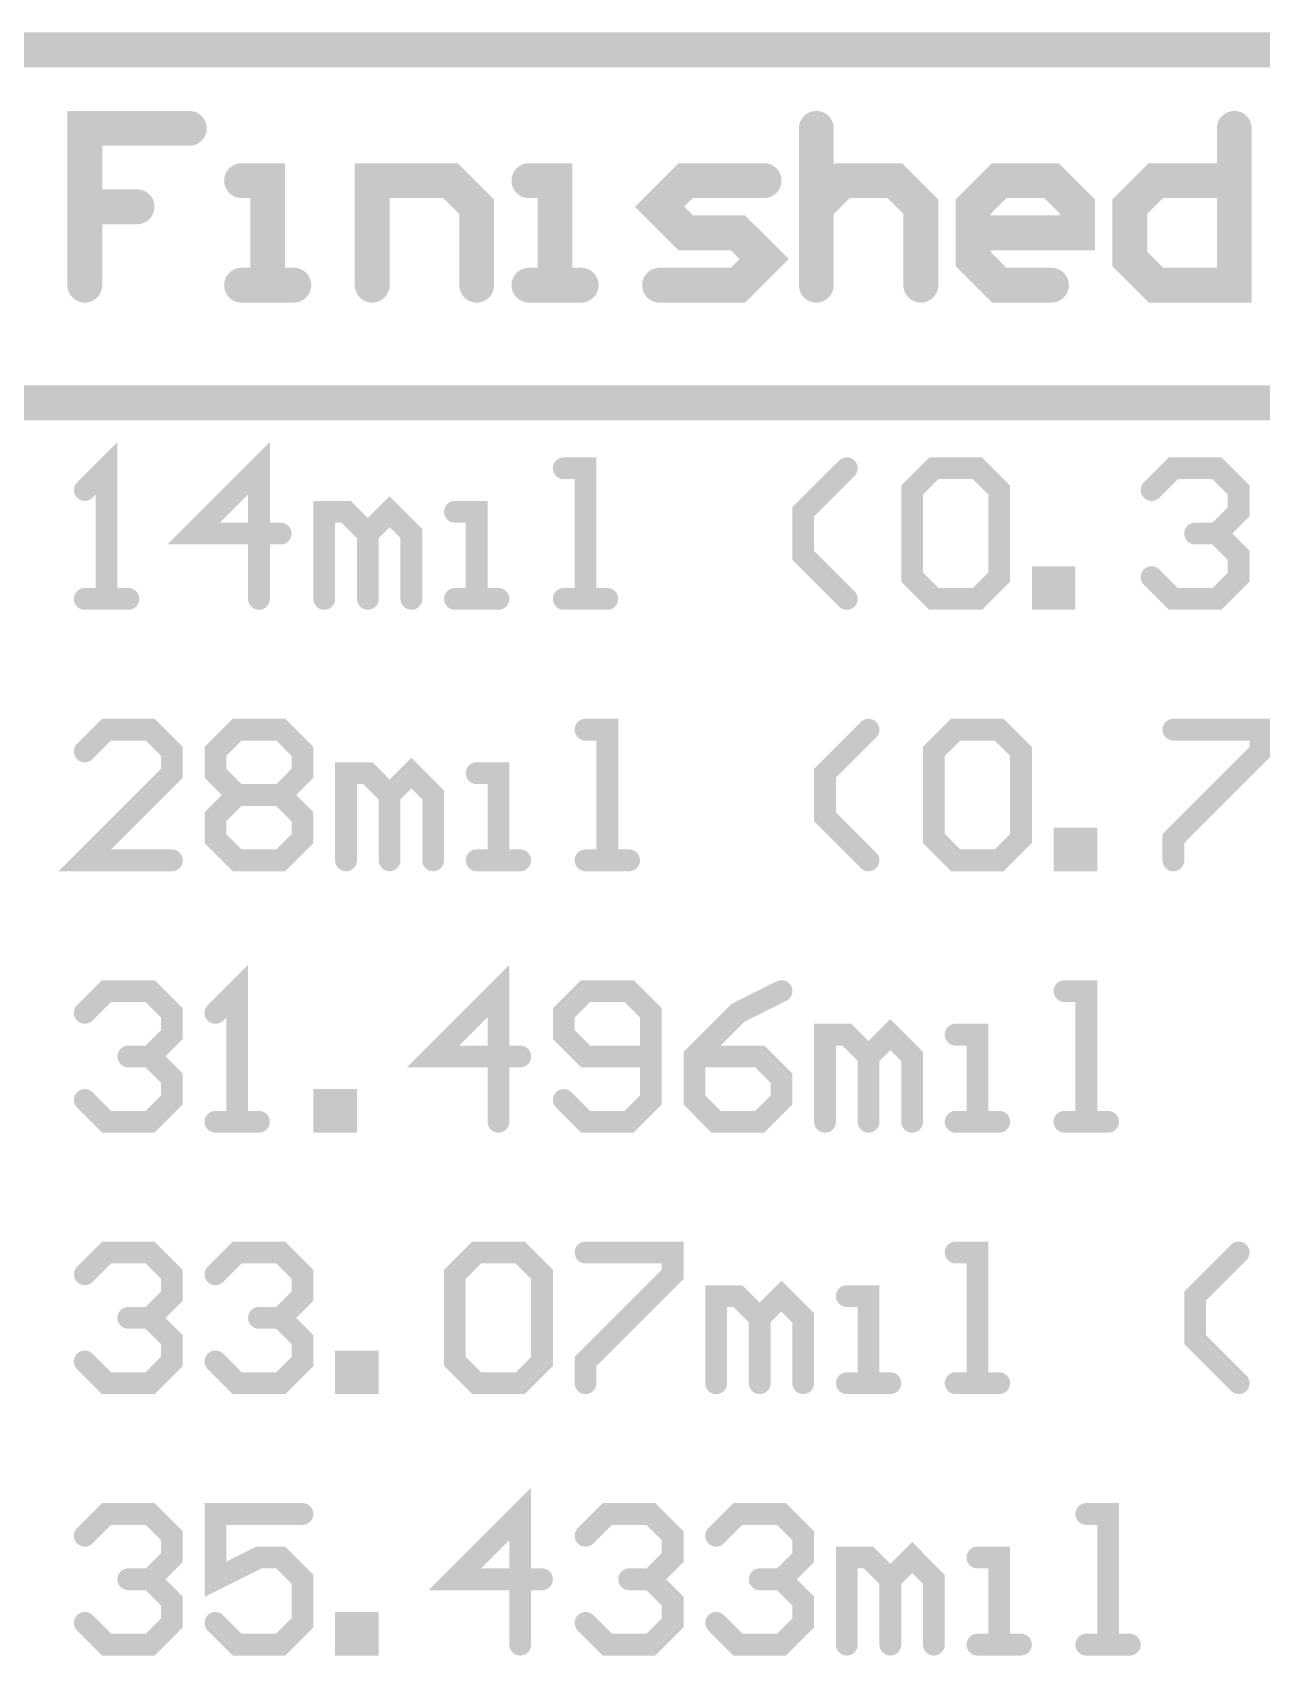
# Model space of a CAD drawing. Extents: x -9.8 to 23.3, y -7.1 to 14.3.
# Drawn here: x 13.066 to 13.63, y 2.385 to 3.13 of the extents above; entities that cross this region are included whole.
import ezdxf

# ---------------------------------------------------------------- set-up
doc = ezdxf.new("R2010")
doc.units = 0
doc.layers.add('2D_LINE_00', color=1, linetype='CONTINUOUS')

# ---------------------------------------------------------------- blocks, each defined once
blk = doc.blocks.new('SMOOTH_0$01')
at = {"const_width": 0.005}
blk.add_lwpolyline([(-0.0025, 0, 1), (0.0025, 0, 1)], format="xyb", close=True, dxfattribs=at)
blk = doc.blocks.new('DRAWING_2414')
at = {"layer": '2D_LINE_00', "const_width": 0.01}
blk.add_lwpolyline([(0, 0), (0.01999, 0), (0.01, 0), (0.01, 0.05998), (0, 0.04998)], dxfattribs=at)
at = {"layer": '2D_LINE_00'}
for p in [(0.01, 0.05998), (0, 0.04998), (0, 0), (0.01, 0), (0.01999, 0)]:
    blk.add_blockref('SMOOTH_0$01', p, dxfattribs=at)
blk = doc.blocks.new('DRAWING_2415')
at = {"layer": '2D_LINE_00', "const_width": 0.01}
blk.add_lwpolyline([(0, 0), (0, 0.05998), (-0.02999, 0.02999), (0.01, 0.02999)], dxfattribs=at)
at = {"layer": '2D_LINE_00'}
for p in [(0, 0.05998), (-0.02999, 0.02999), (0.01, 0.02999), (0, 0)]:
    blk.add_blockref('SMOOTH_0$01', p, dxfattribs=at)
blk = doc.blocks.new('DRAWING_2416')
at = {"layer": '2D_LINE_00', "const_width": 0.01}
blk.add_lwpolyline([(0, 0), (0, 0.03999), (0.01, 0.03999), (0.02, 0.02999), (0.02, 0), (0.02, 0.02999), (0.02999, 0.03999), (0.03999, 0.02999), (0.03999, 0)], dxfattribs=at)
at = {"layer": '2D_LINE_00'}
for p in [(0, 0.03999), (0.01, 0.03999), (0.02999, 0.03999), (0.02, 0.02999), (0.02, 0.02999), (0.03999, 0.02999), (0, 0), (0.02, 0), (0.03999, 0)]:
    blk.add_blockref('SMOOTH_0$01', p, dxfattribs=at)
blk = doc.blocks.new('DRAWING_2417')
at = {"layer": '2D_LINE_00', "const_width": 0.01}
blk.add_lwpolyline([(0, 0), (0.02, 0), (0.01, 0), (0.01, 0.03999), (0, 0.03999)], dxfattribs=at)
at = {"layer": '2D_LINE_00'}
for p in [(0, 0.03999), (0.01, 0.03999), (0, 0), (0.01, 0), (0.02, 0)]:
    blk.add_blockref('SMOOTH_0$01', p, dxfattribs=at)
blk = doc.blocks.new('DRAWING_2418')
at = {"layer": '2D_LINE_00', "const_width": 0.01}
blk.add_lwpolyline([(0, 0), (0.01999, 0), (0.01, 0), (0.01, 0.05998), (0, 0.05998)], dxfattribs=at)
at = {"layer": '2D_LINE_00'}
for p in [(0, 0.05998), (0.01, 0.05998), (0, 0), (0.01, 0), (0.01999, 0)]:
    blk.add_blockref('SMOOTH_0$01', p, dxfattribs=at)
blk = doc.blocks.new('DRAWING_2419')
at = {"layer": '2D_LINE_00', "const_width": 0.01}
blk.add_lwpolyline([(0, 0), (-0.02, 0.01999), (-0.02, 0.03999), (0, 0.05998)], dxfattribs=at)
at = {"layer": '2D_LINE_00'}
for p in [(0, 0.05998), (-0.02, 0.03999), (-0.02, 0.01999), (0, 0)]:
    blk.add_blockref('SMOOTH_0$01', p, dxfattribs=at)
blk = doc.blocks.new('DRAWING_2420')
at = {"layer": '2D_LINE_00', "const_width": 0.01}
blk.add_lwpolyline([(0, 0), (0.00999, 0.01), (0.02999, 0.01), (0.03998, 0), (0.03998, -0.03998), (0.02999, -0.04998), (0.00999, -0.04998), (0, -0.03998), (0, 0)], dxfattribs=at)
at = {"layer": '2D_LINE_00'}
for p in [(0.00999, 0.01), (0.02999, 0.01), (0, 0), (0, 0), (0.03998, 0), (0, -0.03998), (0.03998, -0.03998), (0.00999, -0.04998), (0.02999, -0.04998)]:
    blk.add_blockref('SMOOTH_0$01', p, dxfattribs=at)
blk = doc.blocks.new('DRAWING_2421')
at = {"layer": '2D_LINE_00', "const_width": 0.01}
blk.add_lwpolyline([(0, 0), (0, 0.01), (0.00999, 0.01), (0.00999, 0), (0, 0)], dxfattribs=at)
at = {"layer": '2D_LINE_00'}
for p in [(0, 0.01), (0.00999, 0.01), (0, 0), (0, 0), (0.00999, 0)]:
    blk.add_blockref('SMOOTH_0$01', p, dxfattribs=at)
blk = doc.blocks.new('DRAWING_2422')
at = {"layer": '2D_LINE_00', "const_width": 0.01}
blk.add_lwpolyline([(0, 0), (0.01, 0.01), (0.02999, 0.01), (0.03999, 0), (0.03999, -0.00999), (0.02999, -0.01999), (0.01999, -0.01999), (0.02999, -0.01999), (0.03999, -0.02999), (0.03999, -0.03998), (0.02999, -0.04998), (0.01, -0.04998), (0, -0.03998)], dxfattribs=at)
at = {"layer": '2D_LINE_00'}
for p in [(0.01, 0.01), (0.02999, 0.01), (0, 0), (0.03999, 0), (0.03999, -0.00999), (0.01999, -0.01999), (0.02999, -0.01999), (0.02999, -0.01999), (0.03999, -0.02999), (0, -0.03998), (0.03999, -0.03998), (0.01, -0.04998), (0.02999, -0.04998)]:
    blk.add_blockref('SMOOTH_0$01', p, dxfattribs=at)
blk = doc.blocks.new('DRAWING_2441')
at = {"layer": '2D_LINE_00', "const_width": 0.01}
blk.add_lwpolyline([(0, 0), (-0.03999, 0), (0, 0.03999), (0, 0.04998), (-0.01, 0.05998), (-0.02999, 0.05998), (-0.03999, 0.04998)], dxfattribs=at)
at = {"layer": '2D_LINE_00'}
for p in [(-0.02999, 0.05998), (-0.01, 0.05998), (-0.03999, 0.04998), (0, 0.04998), (0, 0.03999), (-0.03999, 0), (0, 0)]:
    blk.add_blockref('SMOOTH_0$01', p, dxfattribs=at)
blk = doc.blocks.new('DRAWING_2442')
at = {"layer": '2D_LINE_00', "const_width": 0.01}
blk.add_lwpolyline([(0, 0), (0.01, 0.01), (0.02999, 0.01), (0.03999, 0), (0.03999, -0.00999), (0.02999, -0.01999), (0.03999, -0.02999), (0.03999, -0.03998), (0.02999, -0.04998), (0.01, -0.04998), (0, -0.03998), (0, -0.02999), (0.01, -0.01999), (0, -0.00999), (0, 0)], dxfattribs=at)
at = {"layer": '2D_LINE_00'}
for p in [(0.01, 0.01), (0.02999, 0.01), (0, 0), (0, 0), (0.03999, 0), (0, -0.00999), (0.03999, -0.00999), (0.01, -0.01999), (0.02999, -0.01999), (0, -0.02999), (0.03999, -0.02999), (0, -0.03998), (0.03999, -0.03998), (0.01, -0.04998), (0.02999, -0.04998)]:
    blk.add_blockref('SMOOTH_0$01', p, dxfattribs=at)
blk = doc.blocks.new('DRAWING_2443')
at = {"layer": '2D_LINE_00', "const_width": 0.01}
blk.add_lwpolyline([(0, 0), (0.01999, 0)], dxfattribs=at)
at = {"layer": '2D_LINE_00'}
for p in [(0, 0), (0.01999, 0)]:
    blk.add_blockref('SMOOTH_0$01', p, dxfattribs=at)
blk = doc.blocks.new('DRAWING_2444')
at = {"layer": '2D_LINE_00', "const_width": 0.01}
blk.add_lwpolyline([(0, 0), (0, 0.03999), (0.01, 0.03999), (0.01999, 0.02999), (0.01999, 0), (0.01999, 0.02999), (0.02999, 0.03999), (0.03999, 0.02999), (0.03999, 0)], dxfattribs=at)
at = {"layer": '2D_LINE_00'}
for p in [(0, 0.03999), (0.01, 0.03999), (0.02999, 0.03999), (0.01999, 0.02999), (0.01999, 0.02999), (0.03999, 0.02999), (0, 0), (0.01999, 0), (0.03999, 0)]:
    blk.add_blockref('SMOOTH_0$01', p, dxfattribs=at)
blk = doc.blocks.new('DRAWING_2445')
at = {"layer": '2D_LINE_00', "const_width": 0.01}
blk.add_lwpolyline([(0, 0), (0.02, 0), (0.01, 0), (0.01, 0.03999), (0, 0.03999)], dxfattribs=at)
at = {"layer": '2D_LINE_00'}
for p in [(0, 0.03999), (0.01, 0.03999), (0, 0), (0.01, 0), (0.02, 0)]:
    blk.add_blockref('SMOOTH_0$01', p, dxfattribs=at)
blk = doc.blocks.new('DRAWING_2446')
at = {"layer": '2D_LINE_00', "const_width": 0.01}
blk.add_lwpolyline([(0, 0), (0.01999, 0), (0.00999, 0), (0.00999, 0.05998), (0, 0.05998)], dxfattribs=at)
at = {"layer": '2D_LINE_00'}
for p in [(0, 0.05998), (0.00999, 0.05998), (0, 0), (0.00999, 0), (0.01999, 0)]:
    blk.add_blockref('SMOOTH_0$01', p, dxfattribs=at)
blk = doc.blocks.new('DRAWING_2447')
at = {"layer": '2D_LINE_00', "const_width": 0.01}
blk.add_lwpolyline([(0, 0), (-0.01999, 0.01999), (-0.01999, 0.03999), (0, 0.05998)], dxfattribs=at)
at = {"layer": '2D_LINE_00'}
for p in [(0, 0.05998), (-0.01999, 0.03999), (-0.01999, 0.01999), (0, 0)]:
    blk.add_blockref('SMOOTH_0$01', p, dxfattribs=at)
blk = doc.blocks.new('DRAWING_2448')
at = {"layer": '2D_LINE_00', "const_width": 0.01}
blk.add_lwpolyline([(0, 0), (0.01, 0.01), (0.02999, 0.01), (0.03999, 0), (0.03999, -0.03998), (0.02999, -0.04998), (0.01, -0.04998), (0, -0.03998), (0, 0)], dxfattribs=at)
at = {"layer": '2D_LINE_00'}
for p in [(0.01, 0.01), (0.02999, 0.01), (0, 0), (0, 0), (0.03999, 0), (0, -0.03998), (0.03999, -0.03998), (0.01, -0.04998), (0.02999, -0.04998)]:
    blk.add_blockref('SMOOTH_0$01', p, dxfattribs=at)
blk = doc.blocks.new('DRAWING_2449')
at = {"layer": '2D_LINE_00', "const_width": 0.01}
blk.add_lwpolyline([(0, 0), (0, 0.01), (0.01, 0.01), (0.01, 0), (0, 0)], dxfattribs=at)
at = {"layer": '2D_LINE_00'}
for p in [(0, 0.01), (0.01, 0.01), (0, 0), (0, 0), (0.01, 0)]:
    blk.add_blockref('SMOOTH_0$01', p, dxfattribs=at)
blk = doc.blocks.new('DRAWING_2450')
at = {"layer": '2D_LINE_00', "const_width": 0.01}
blk.add_lwpolyline([(0, 0), (0.03998, 0), (0.03998, -0.01), (0, -0.04998), (0, -0.05998)], dxfattribs=at)
at = {"layer": '2D_LINE_00'}
for p in [(0, 0), (0.03998, 0), (0.03998, -0.01), (0, -0.04998), (0, -0.05998)]:
    blk.add_blockref('SMOOTH_0$01', p, dxfattribs=at)
blk = doc.blocks.new('DRAWING_2467')
at = {"layer": '2D_LINE_00', "const_width": 0.01}
blk.add_lwpolyline([(0, 0), (0.01, 0.01), (0.02999, 0.01), (0.03999, 0), (0.03999, -0.00999), (0.02999, -0.01999), (0.01999, -0.01999), (0.02999, -0.01999), (0.03999, -0.02999), (0.03999, -0.03998), (0.02999, -0.04998), (0.01, -0.04998), (0, -0.03998)], dxfattribs=at)
at = {"layer": '2D_LINE_00'}
for p in [(0.01, 0.01), (0.02999, 0.01), (0, 0), (0.03999, 0), (0.03999, -0.00999), (0.01999, -0.01999), (0.02999, -0.01999), (0.02999, -0.01999), (0.03999, -0.02999), (0, -0.03998), (0.03999, -0.03998), (0.01, -0.04998), (0.02999, -0.04998)]:
    blk.add_blockref('SMOOTH_0$01', p, dxfattribs=at)
blk = doc.blocks.new('DRAWING_2468')
at = {"layer": '2D_LINE_00', "const_width": 0.01}
blk.add_lwpolyline([(0, 0), (0.01999, 0), (0.01, 0), (0.01, 0.05998), (0, 0.04998)], dxfattribs=at)
at = {"layer": '2D_LINE_00'}
for p in [(0.01, 0.05998), (0, 0.04998), (0, 0), (0.01, 0), (0.01999, 0)]:
    blk.add_blockref('SMOOTH_0$01', p, dxfattribs=at)
blk = doc.blocks.new('DRAWING_2469')
at = {"layer": '2D_LINE_00', "const_width": 0.01}
blk.add_lwpolyline([(0, 0), (0, 0.01), (0.01, 0.01), (0.01, 0), (0, 0)], dxfattribs=at)
at = {"layer": '2D_LINE_00'}
for p in [(0, 0.01), (0.01, 0.01), (0, 0), (0, 0), (0.01, 0)]:
    blk.add_blockref('SMOOTH_0$01', p, dxfattribs=at)
blk = doc.blocks.new('DRAWING_2470')
at = {"layer": '2D_LINE_00', "const_width": 0.01}
blk.add_lwpolyline([(0, 0), (0, 0.05998), (-0.02999, 0.02999), (0.01, 0.02999)], dxfattribs=at)
at = {"layer": '2D_LINE_00'}
for p in [(0, 0.05998), (-0.02999, 0.02999), (0.01, 0.02999), (0, 0)]:
    blk.add_blockref('SMOOTH_0$01', p, dxfattribs=at)
blk = doc.blocks.new('DRAWING_2471')
at = {"layer": '2D_LINE_00', "const_width": 0.01}
blk.add_lwpolyline([(0, 0), (0.01, -0.01), (0.02999, -0.01), (0.03998, 0), (0.03998, 0.03998), (0.02999, 0.04998), (0.01, 0.04998), (0, 0.03998), (0, 0.02999), (0.01, 0.01999), (0.03998, 0.01999)], dxfattribs=at)
at = {"layer": '2D_LINE_00'}
for p in [(0.01, 0.04998), (0.02999, 0.04998), (0, 0.03998), (0.03998, 0.03998), (0, 0.02999), (0.01, 0.01999), (0.03998, 0.01999), (0, 0), (0.03998, 0), (0.01, -0.01), (0.02999, -0.01)]:
    blk.add_blockref('SMOOTH_0$01', p, dxfattribs=at)
blk = doc.blocks.new('DRAWING_2472')
at = {"layer": '2D_LINE_00', "const_width": 0.01}
blk.add_lwpolyline([(0, 0), (-0.02, -0.01), (-0.03999, -0.02999), (-0.03999, -0.04998), (-0.03, -0.05998), (-0.01, -0.05998), (0, -0.04998), (0, -0.03999), (-0.01, -0.02999), (-0.03999, -0.02999)], dxfattribs=at)
at = {"layer": '2D_LINE_00'}
for p in [(0, 0), (-0.02, -0.01), (-0.03999, -0.02999), (-0.03999, -0.02999), (-0.01, -0.02999), (0, -0.03999), (-0.03999, -0.04998), (0, -0.04998), (-0.03, -0.05998), (-0.01, -0.05998)]:
    blk.add_blockref('SMOOTH_0$01', p, dxfattribs=at)
blk = doc.blocks.new('DRAWING_2473')
at = {"layer": '2D_LINE_00', "const_width": 0.01}
blk.add_lwpolyline([(0, 0), (0, 0.03999), (0.01, 0.03999), (0.01999, 0.02999), (0.01999, 0), (0.01999, 0.02999), (0.02999, 0.03999), (0.03999, 0.02999), (0.03999, 0)], dxfattribs=at)
at = {"layer": '2D_LINE_00'}
for p in [(0, 0.03999), (0.01, 0.03999), (0.02999, 0.03999), (0.01999, 0.02999), (0.01999, 0.02999), (0.03999, 0.02999), (0, 0), (0.01999, 0), (0.03999, 0)]:
    blk.add_blockref('SMOOTH_0$01', p, dxfattribs=at)
blk = doc.blocks.new('DRAWING_2474')
at = {"layer": '2D_LINE_00', "const_width": 0.01}
blk.add_lwpolyline([(0, 0), (0.01999, 0), (0.01, 0), (0.01, 0.03999), (0, 0.03999)], dxfattribs=at)
at = {"layer": '2D_LINE_00'}
for p in [(0, 0.03999), (0.01, 0.03999), (0, 0), (0.01, 0), (0.01999, 0)]:
    blk.add_blockref('SMOOTH_0$01', p, dxfattribs=at)
blk = doc.blocks.new('DRAWING_2475')
at = {"layer": '2D_LINE_00', "const_width": 0.01}
blk.add_lwpolyline([(0, 0), (0.02, 0), (0.01, 0), (0.01, 0.05998), (0, 0.05998)], dxfattribs=at)
at = {"layer": '2D_LINE_00'}
for p in [(0, 0.05998), (0.01, 0.05998), (0, 0), (0.01, 0), (0.02, 0)]:
    blk.add_blockref('SMOOTH_0$01', p, dxfattribs=at)
blk = doc.blocks.new('DRAWING_2495')
at = {"layer": '2D_LINE_00', "const_width": 0.01}
blk.add_lwpolyline([(0, 0), (0.01, 0.01), (0.02999, 0.01), (0.03999, 0), (0.03999, -0.00999), (0.02999, -0.01999), (0.01999, -0.01999), (0.02999, -0.01999), (0.03999, -0.02999), (0.03999, -0.03998), (0.02999, -0.04998), (0.01, -0.04998), (0, -0.03998)], dxfattribs=at)
at = {"layer": '2D_LINE_00'}
for p in [(0.01, 0.01), (0.02999, 0.01), (0, 0), (0.03999, 0), (0.03999, -0.00999), (0.01999, -0.01999), (0.02999, -0.01999), (0.02999, -0.01999), (0.03999, -0.02999), (0, -0.03998), (0.03999, -0.03998), (0.01, -0.04998), (0.02999, -0.04998)]:
    blk.add_blockref('SMOOTH_0$01', p, dxfattribs=at)
blk = doc.blocks.new('DRAWING_2496')
at = {"layer": '2D_LINE_00', "const_width": 0.01}
blk.add_lwpolyline([(0, 0), (0.01, 0.01), (0.02999, 0.01), (0.03999, 0), (0.03999, -0.00999), (0.02999, -0.01999), (0.01999, -0.01999), (0.02999, -0.01999), (0.03999, -0.02999), (0.03999, -0.03998), (0.02999, -0.04998), (0.01, -0.04998), (0, -0.03998)], dxfattribs=at)
at = {"layer": '2D_LINE_00'}
for p in [(0.01, 0.01), (0.02999, 0.01), (0, 0), (0.03999, 0), (0.03999, -0.00999), (0.01999, -0.01999), (0.02999, -0.01999), (0.02999, -0.01999), (0.03999, -0.02999), (0, -0.03998), (0.03999, -0.03998), (0.01, -0.04998), (0.02999, -0.04998)]:
    blk.add_blockref('SMOOTH_0$01', p, dxfattribs=at)
blk = doc.blocks.new('DRAWING_2497')
at = {"layer": '2D_LINE_00', "const_width": 0.01}
blk.add_lwpolyline([(0, 0), (0, 0.01), (0.01, 0.01), (0.01, 0), (0, 0)], dxfattribs=at)
at = {"layer": '2D_LINE_00'}
for p in [(0, 0.01), (0.01, 0.01), (0, 0), (0, 0), (0.01, 0)]:
    blk.add_blockref('SMOOTH_0$01', p, dxfattribs=at)
blk = doc.blocks.new('DRAWING_2498')
at = {"layer": '2D_LINE_00', "const_width": 0.01}
blk.add_lwpolyline([(0, 0), (0.01, 0.01), (0.03, 0.01), (0.03999, 0), (0.03999, -0.03998), (0.03, -0.04998), (0.01, -0.04998), (0, -0.03998), (0, 0)], dxfattribs=at)
at = {"layer": '2D_LINE_00'}
for p in [(0.01, 0.01), (0.03, 0.01), (0, 0), (0, 0), (0.03999, 0), (0, -0.03998), (0.03999, -0.03998), (0.01, -0.04998), (0.03, -0.04998)]:
    blk.add_blockref('SMOOTH_0$01', p, dxfattribs=at)
blk = doc.blocks.new('DRAWING_2499')
at = {"layer": '2D_LINE_00', "const_width": 0.01}
blk.add_lwpolyline([(0, 0), (0.03998, 0), (0.03998, -0.01), (0, -0.04998), (0, -0.05998)], dxfattribs=at)
at = {"layer": '2D_LINE_00'}
for p in [(0, 0), (0.03998, 0), (0.03998, -0.01), (0, -0.04998), (0, -0.05998)]:
    blk.add_blockref('SMOOTH_0$01', p, dxfattribs=at)
blk = doc.blocks.new('DRAWING_2500')
at = {"layer": '2D_LINE_00', "const_width": 0.01}
blk.add_lwpolyline([(0, 0), (0, 0.03999), (0.01, 0.03999), (0.02, 0.02999), (0.02, 0), (0.02, 0.02999), (0.03, 0.03999), (0.03999, 0.02999), (0.03999, 0)], dxfattribs=at)
at = {"layer": '2D_LINE_00'}
for p in [(0, 0.03999), (0.01, 0.03999), (0.03, 0.03999), (0.02, 0.02999), (0.02, 0.02999), (0.03999, 0.02999), (0, 0), (0.02, 0), (0.03999, 0)]:
    blk.add_blockref('SMOOTH_0$01', p, dxfattribs=at)
blk = doc.blocks.new('DRAWING_2501')
at = {"layer": '2D_LINE_00', "const_width": 0.01}
blk.add_lwpolyline([(0, 0), (0.01999, 0), (0.00999, 0), (0.00999, 0.03999), (0, 0.03999)], dxfattribs=at)
at = {"layer": '2D_LINE_00'}
for p in [(0, 0.03999), (0.00999, 0.03999), (0, 0), (0.00999, 0), (0.01999, 0)]:
    blk.add_blockref('SMOOTH_0$01', p, dxfattribs=at)
blk = doc.blocks.new('DRAWING_2502')
at = {"layer": '2D_LINE_00', "const_width": 0.01}
blk.add_lwpolyline([(0, 0), (0.01999, 0), (0.01, 0), (0.01, 0.05998), (0, 0.05998)], dxfattribs=at)
at = {"layer": '2D_LINE_00'}
for p in [(0, 0.05998), (0.01, 0.05998), (0, 0), (0.01, 0), (0.01999, 0)]:
    blk.add_blockref('SMOOTH_0$01', p, dxfattribs=at)
blk = doc.blocks.new('DRAWING_2503')
at = {"layer": '2D_LINE_00', "const_width": 0.01}
blk.add_lwpolyline([(0, 0), (-0.02, 0.01999), (-0.02, 0.03999), (0, 0.05998)], dxfattribs=at)
at = {"layer": '2D_LINE_00'}
for p in [(0, 0.05998), (-0.02, 0.03999), (-0.02, 0.01999), (0, 0)]:
    blk.add_blockref('SMOOTH_0$01', p, dxfattribs=at)
blk = doc.blocks.new('DRAWING_2528')
at = {"layer": '2D_LINE_00', "const_width": 0.01}
blk.add_lwpolyline([(0, 0), (0.01, 0.01), (0.02999, 0.01), (0.03999, 0), (0.03999, -0.00999), (0.02999, -0.01999), (0.01999, -0.01999), (0.02999, -0.01999), (0.03999, -0.02999), (0.03999, -0.03998), (0.02999, -0.04998), (0.01, -0.04998), (0, -0.03998)], dxfattribs=at)
at = {"layer": '2D_LINE_00'}
for p in [(0.01, 0.01), (0.02999, 0.01), (0, 0), (0.03999, 0), (0.03999, -0.00999), (0.01999, -0.01999), (0.02999, -0.01999), (0.02999, -0.01999), (0.03999, -0.02999), (0, -0.03998), (0.03999, -0.03998), (0.01, -0.04998), (0.02999, -0.04998)]:
    blk.add_blockref('SMOOTH_0$01', p, dxfattribs=at)
blk = doc.blocks.new('DRAWING_2529')
at = {"layer": '2D_LINE_00', "const_width": 0.01}
blk.add_lwpolyline([(0, 0), (-0.03999, 0), (-0.03999, -0.02999), (-0.02, -0.01999), (-0.01, -0.01999), (0, -0.02999), (0, -0.04998), (-0.01, -0.05998), (-0.02999, -0.05998), (-0.03999, -0.04998)], dxfattribs=at)
at = {"layer": '2D_LINE_00'}
for p in [(-0.03999, 0), (0, 0), (-0.02, -0.01999), (-0.01, -0.01999), (-0.03999, -0.02999), (0, -0.02999), (-0.03999, -0.04998), (0, -0.04998), (-0.02999, -0.05998), (-0.01, -0.05998)]:
    blk.add_blockref('SMOOTH_0$01', p, dxfattribs=at)
blk = doc.blocks.new('DRAWING_2530')
at = {"layer": '2D_LINE_00', "const_width": 0.01}
blk.add_lwpolyline([(0, 0), (0, 0.01), (0.01, 0.01), (0.01, 0), (0, 0)], dxfattribs=at)
at = {"layer": '2D_LINE_00'}
for p in [(0, 0.01), (0.01, 0.01), (0, 0), (0, 0), (0.01, 0)]:
    blk.add_blockref('SMOOTH_0$01', p, dxfattribs=at)
blk = doc.blocks.new('DRAWING_2531')
at = {"layer": '2D_LINE_00', "const_width": 0.01}
blk.add_lwpolyline([(0, 0), (0, 0.05998), (-0.03, 0.02999), (0.00999, 0.02999)], dxfattribs=at)
at = {"layer": '2D_LINE_00'}
for p in [(0, 0.05998), (-0.03, 0.02999), (0.00999, 0.02999), (0, 0)]:
    blk.add_blockref('SMOOTH_0$01', p, dxfattribs=at)
blk = doc.blocks.new('DRAWING_2532')
at = {"layer": '2D_LINE_00', "const_width": 0.01}
blk.add_lwpolyline([(0, 0), (0.00999, 0.01), (0.02998, 0.01), (0.03998, 0), (0.03998, -0.00999), (0.02998, -0.01999), (0.01999, -0.01999), (0.02998, -0.01999), (0.03998, -0.02999), (0.03998, -0.03998), (0.02998, -0.04998), (0.00999, -0.04998), (0, -0.03998)], dxfattribs=at)
at = {"layer": '2D_LINE_00'}
for p in [(0.00999, 0.01), (0.02998, 0.01), (0, 0), (0.03998, 0), (0.03998, -0.00999), (0.01999, -0.01999), (0.02998, -0.01999), (0.02998, -0.01999), (0.03998, -0.02999), (0, -0.03998), (0.03998, -0.03998), (0.00999, -0.04998), (0.02998, -0.04998)]:
    blk.add_blockref('SMOOTH_0$01', p, dxfattribs=at)
blk = doc.blocks.new('DRAWING_2533')
at = {"layer": '2D_LINE_00', "const_width": 0.01}
blk.add_lwpolyline([(0, 0), (0.01, 0.01), (0.03, 0.01), (0.03999, 0), (0.03999, -0.00999), (0.03, -0.01999), (0.02, -0.01999), (0.03, -0.01999), (0.03999, -0.02999), (0.03999, -0.03998), (0.03, -0.04998), (0.01, -0.04998), (0, -0.03998)], dxfattribs=at)
at = {"layer": '2D_LINE_00'}
for p in [(0.01, 0.01), (0.03, 0.01), (0, 0), (0.03999, 0), (0.03999, -0.00999), (0.02, -0.01999), (0.03, -0.01999), (0.03, -0.01999), (0.03999, -0.02999), (0, -0.03998), (0.03999, -0.03998), (0.01, -0.04998), (0.03, -0.04998)]:
    blk.add_blockref('SMOOTH_0$01', p, dxfattribs=at)
blk = doc.blocks.new('DRAWING_2534')
at = {"layer": '2D_LINE_00', "const_width": 0.01}
blk.add_lwpolyline([(0, 0), (0, 0.03999), (0.00999, 0.03999), (0.01999, 0.02999), (0.01999, 0), (0.01999, 0.02999), (0.02999, 0.03999), (0.03998, 0.02999), (0.03998, 0)], dxfattribs=at)
at = {"layer": '2D_LINE_00'}
for p in [(0, 0.03999), (0.00999, 0.03999), (0.02999, 0.03999), (0.01999, 0.02999), (0.01999, 0.02999), (0.03998, 0.02999), (0, 0), (0.01999, 0), (0.03998, 0)]:
    blk.add_blockref('SMOOTH_0$01', p, dxfattribs=at)
blk = doc.blocks.new('DRAWING_2535')
at = {"layer": '2D_LINE_00', "const_width": 0.01}
blk.add_lwpolyline([(0, 0), (0.01999, 0), (0.00999, 0), (0.00999, 0.03999), (0, 0.03999)], dxfattribs=at)
at = {"layer": '2D_LINE_00'}
for p in [(0, 0.03999), (0.00999, 0.03999), (0, 0), (0.00999, 0), (0.01999, 0)]:
    blk.add_blockref('SMOOTH_0$01', p, dxfattribs=at)
blk = doc.blocks.new('DRAWING_2536')
at = {"layer": '2D_LINE_00', "const_width": 0.01}
blk.add_lwpolyline([(0, 0), (0.01999, 0), (0.01, 0), (0.01, 0.05998), (0, 0.05998)], dxfattribs=at)
at = {"layer": '2D_LINE_00'}
for p in [(0, 0.05998), (0.01, 0.05998), (0, 0), (0.01, 0), (0.01999, 0)]:
    blk.add_blockref('SMOOTH_0$01', p, dxfattribs=at)
blk = doc.blocks.new('SMOOTH_0$016')
at = {"const_width": 0.008}
blk.add_lwpolyline([(-0.004, 0, 1), (0.004, 0, 1)], format="xyb", close=True, dxfattribs=at)
blk = doc.blocks.new('DRAWING_4189')
at = {"layer": '2D_LINE_00', "const_width": 0.016}
blk.add_lwpolyline([(0, 0), (-0.04798, 0), (-0.04798, -0.03599), (-0.02399, -0.03599), (-0.04798, -0.03599), (-0.04798, -0.07198)], dxfattribs=at)
at = {"layer": '2D_LINE_00'}
for p in [(-0.04798, 0), (0, 0), (-0.04798, -0.03599), (-0.04798, -0.03599), (-0.02399, -0.03599), (-0.04798, -0.07198)]:
    blk.add_blockref('SMOOTH_0$016', p, dxfattribs=at)
blk = doc.blocks.new('DRAWING_4190')
at = {"layer": '2D_LINE_00', "const_width": 0.016}
blk.add_lwpolyline([(0, 0), (0.02399, 0), (0.01199, 0), (0.01199, 0.04799), (0, 0.04799)], dxfattribs=at)
at = {"layer": '2D_LINE_00'}
for p in [(0, 0.04799), (0.01199, 0.04799), (0, 0), (0.01199, 0), (0.02399, 0)]:
    blk.add_blockref('SMOOTH_0$016', p, dxfattribs=at)
blk = doc.blocks.new('DRAWING_4191')
at = {"layer": '2D_LINE_00', "const_width": 0.016}
blk.add_lwpolyline([(0, 0), (0, 0.04799), (0.03599, 0.04799), (0.04798, 0.03599), (0.04798, 0)], dxfattribs=at)
at = {"layer": '2D_LINE_00'}
for p in [(0, 0.04799), (0.03599, 0.04799), (0.04798, 0.03599), (0, 0), (0.04798, 0)]:
    blk.add_blockref('SMOOTH_0$016', p, dxfattribs=at)
blk = doc.blocks.new('DRAWING_4192')
at = {"layer": '2D_LINE_00', "const_width": 0.016}
blk.add_lwpolyline([(0, 0), (0.02399, 0), (0.012, 0), (0.012, 0.04799), (0, 0.04799)], dxfattribs=at)
at = {"layer": '2D_LINE_00'}
for p in [(0, 0.04799), (0.012, 0.04799), (0, 0), (0.012, 0), (0.02399, 0)]:
    blk.add_blockref('SMOOTH_0$016', p, dxfattribs=at)
blk = doc.blocks.new('DRAWING_4193')
at = {"layer": '2D_LINE_00', "const_width": 0.016}
blk.add_lwpolyline([(0, 0), (0.03599, 0), (0.04799, 0.012), (0.03599, 0.02399), (0.012, 0.02399), (0, 0.03599), (0.012, 0.04799), (0.04799, 0.04799)], dxfattribs=at)
at = {"layer": '2D_LINE_00'}
for p in [(0.012, 0.04799), (0.04799, 0.04799), (0, 0.03599), (0.012, 0.02399), (0.03599, 0.02399), (0.04799, 0.012), (0, 0), (0.03599, 0)]:
    blk.add_blockref('SMOOTH_0$016', p, dxfattribs=at)
blk = doc.blocks.new('DRAWING_4194')
at = {"layer": '2D_LINE_00', "const_width": 0.016}
blk.add_lwpolyline([(0, 0), (0, -0.07198), (0, -0.03599), (0.012, -0.02399), (0.03599, -0.02399), (0.04799, -0.03599), (0.04799, -0.07198)], dxfattribs=at)
at = {"layer": '2D_LINE_00'}
for p in [(0, 0), (0.012, -0.02399), (0.03599, -0.02399), (0, -0.03599), (0.04799, -0.03599), (0, -0.07198), (0.04799, -0.07198)]:
    blk.add_blockref('SMOOTH_0$016', p, dxfattribs=at)
blk = doc.blocks.new('DRAWING_4195')
at = {"layer": '2D_LINE_00', "const_width": 0.016}
blk.add_lwpolyline([(0, 0), (-0.024, 0), (-0.03599, 0.012), (-0.03599, 0.03599), (-0.024, 0.04799), (0, 0.04799), (0.01199, 0.03599), (0.01199, 0.02399), (-0.03599, 0.02399)], dxfattribs=at)
at = {"layer": '2D_LINE_00'}
for p in [(-0.024, 0.04799), (0, 0.04799), (-0.03599, 0.03599), (0.01199, 0.03599), (-0.03599, 0.02399), (0.01199, 0.02399), (-0.03599, 0.012), (-0.024, 0), (0, 0)]:
    blk.add_blockref('SMOOTH_0$016', p, dxfattribs=at)
blk = doc.blocks.new('DRAWING_4196')
at = {"layer": '2D_LINE_00', "const_width": 0.016}
blk.add_lwpolyline([(0, 0), (0, -0.07198), (-0.03599, -0.07198), (-0.04799, -0.05998), (-0.04799, -0.03599), (-0.03599, -0.02399), (0, -0.02399)], dxfattribs=at)
at = {"layer": '2D_LINE_00'}
for p in [(0, 0), (-0.03599, -0.02399), (0, -0.02399), (-0.04799, -0.03599), (-0.04799, -0.05998), (-0.03599, -0.07198), (0, -0.07198)]:
    blk.add_blockref('SMOOTH_0$016', p, dxfattribs=at)
blk = doc.blocks.new('DRAWING_4250')
at = {"layer": '2D_LINE_00', "const_width": 0.016}
blk.add_lwpolyline([(0, 0), (6.21829, 0)], dxfattribs=at)
blk = doc.blocks.new('DRAWING_4251')
at = {"layer": '2D_LINE_00', "const_width": 0.016}
blk.add_lwpolyline([(0, 0), (6.21829, 0)], dxfattribs=at)

msp = doc.modelspace()

# ---------------------------------------------------------------- block references
for name, p in [('DRAWING_4250', (11.802, 3.122)), ('DRAWING_4189', (13.13767, 3.08598)), ('DRAWING_4194', (13.42558, 3.08598)), ('DRAWING_4196', (13.61752, 3.08598)), ('DRAWING_4190', (13.16167, 3.014)), ('DRAWING_4191', (13.22165, 3.014)), ('DRAWING_4192', (13.29362, 3.014)), ('DRAWING_4193', (13.3536, 3.014)), ('DRAWING_4195', (13.53355, 3.014)), ('DRAWING_4251', (11.802, 2.96)), ('DRAWING_2414', (13.08969, 2.87)), ('DRAWING_2415', (13.16966, 2.87)), ('DRAWING_2418', (13.30962, 2.87)), ('DRAWING_2419', (13.43958, 2.87)), ('DRAWING_2420', (13.46957, 2.91998)), ('DRAWING_2422', (13.57953, 2.91998)), ('DRAWING_2416', (13.19965, 2.87)), ('DRAWING_2417', (13.25963, 2.87)), ('DRAWING_2421', (13.52955, 2.87)), ('DRAWING_2441', (13.12968, 2.75)), ('DRAWING_2442', (13.14967, 2.79998)), ('DRAWING_2446', (13.31962, 2.75)), ('DRAWING_2447', (13.44957, 2.75)), ('DRAWING_2448', (13.47956, 2.79998)), ('DRAWING_2450', (13.58953, 2.80998)), ('DRAWING_2444', (13.20965, 2.75)), ('DRAWING_2445', (13.26963, 2.75)), ('DRAWING_2443', (13.15967, 2.77999)), ('DRAWING_2449', (13.53954, 2.75)), ('DRAWING_2468', (13.14967, 2.63)), ('DRAWING_2470', (13.27963, 2.63)), ('DRAWING_2467', (13.08969, 2.67998)), ('DRAWING_2471', (13.30962, 2.64)), ('DRAWING_2472', (13.40959, 2.68998)), ('DRAWING_2475', (13.53954, 2.63)), ('DRAWING_2473', (13.42958, 2.63)), ('DRAWING_2474', (13.48956, 2.63)), ('DRAWING_2469', (13.19965, 2.63)), ('DRAWING_2495', (13.08969, 2.55998)), ('DRAWING_2496', (13.14967, 2.55998)), ('DRAWING_2498', (13.25963, 2.55998)), ('DRAWING_2499', (13.31962, 2.56998)), ('DRAWING_2502', (13.48956, 2.51)), ('DRAWING_2503', (13.61952, 2.51)), ('DRAWING_2500', (13.37959, 2.51)), ('DRAWING_2501', (13.43958, 2.51)), ('DRAWING_2497', (13.20965, 2.51)), ('DRAWING_2531', (13.28963, 2.39)), ('DRAWING_2528', (13.08969, 2.43998)), ('DRAWING_2529', (13.18966, 2.44998)), ('DRAWING_2532', (13.31962, 2.43998)), ('DRAWING_2533', (13.37959, 2.43998)), ('DRAWING_2536', (13.54954, 2.39)), ('DRAWING_2534', (13.43958, 2.39)), ('DRAWING_2535', (13.49956, 2.39)), ('DRAWING_2530', (13.20965, 2.39))]:
    msp.add_blockref(name, p)

doc.saveas('drawing.dxf')
